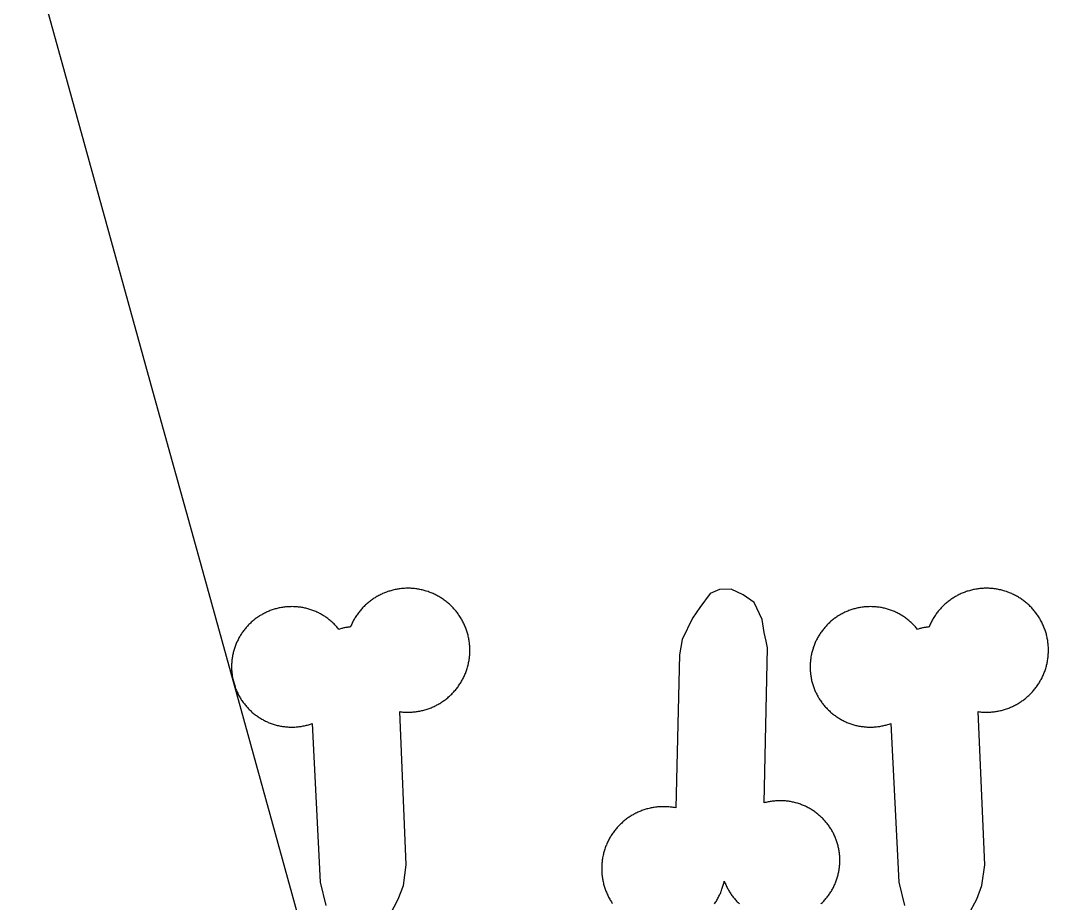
# Model space of a CAD drawing. Extents: x -246 to 246, y -104 to 199.
# Drawn here: x 139.14 to 160.46, y -48.56 to -30.25 of the extents above; entities that cross this region are included whole.
import ezdxf

# ---------------------------------------------------------------- set-up
doc = ezdxf.new("R2010")
doc.units = 0
doc.layers.add('Add_Red', color=1, linetype='Continuous')
doc.layers.add('Outline_Red', color=1, linetype='Continuous')

msp = doc.modelspace()

# ---------------------------------------------------------------- linework, layer by layer
at = {"layer": 'Add_Red'}
for points in [[(146.802, -48.793), (146.969, -48.477), (147.077, -48.189), (147.136, -47.765), (147.002, -44.585), (147.025, -44.588), (147.047, -44.591), (147.069, -44.593), (147.092, -44.594), (147.114, -44.595), (147.136, -44.596), (147.171, -44.597), (147.193, -44.596), (147.216, -44.596), (147.238, -44.595), (147.261, -44.593), (147.283, -44.592), (147.305, -44.59), (147.328, -44.587), (147.35, -44.584), (147.372, -44.581), (147.394, -44.577), (147.416, -44.573), (147.438, -44.568), (147.46, -44.564), (147.482, -44.558), (147.504, -44.553), (147.525, -44.547), (147.547, -44.54), (147.568, -44.534), (147.589, -44.527), (147.611, -44.519), (147.632, -44.511), (147.653, -44.503), (147.673, -44.494), (147.694, -44.485), (147.714, -44.476), (147.734, -44.466), (147.755, -44.456), (147.774, -44.446), (147.794, -44.435), (147.814, -44.424), (147.833, -44.413), (147.852, -44.401), (147.871, -44.389), (147.89, -44.377), (147.908, -44.364), (147.927, -44.351), (147.945, -44.338), (147.962, -44.324), (147.98, -44.31), (147.997, -44.296), (148.014, -44.281), (148.031, -44.266), (148.048, -44.251), (148.064, -44.236), (148.08, -44.22), (148.096, -44.204), (148.111, -44.188), (148.126, -44.171), (148.141, -44.154), (148.156, -44.137), (148.17, -44.12), (148.184, -44.102), (148.198, -44.085), (148.211, -44.067), (148.224, -44.048), (148.237, -44.03), (148.249, -44.011), (148.261, -43.992), (148.273, -43.973), (148.284, -43.954), (148.295, -43.934), (148.306, -43.915), (148.316, -43.895), (148.326, -43.875), (148.336, -43.854), (148.345, -43.834), (148.354, -43.813), (148.363, -43.793), (148.371, -43.772), (148.379, -43.751), (148.386, -43.73), (148.394, -43.708), (148.4, -43.687), (148.407, -43.665), (148.413, -43.644), (148.418, -43.622), (148.427, -43.587), (148.431, -43.565), (148.435, -43.543), (148.439, -43.521), (148.443, -43.499), (148.446, -43.477), (148.449, -43.454), (148.451, -43.432), (148.453, -43.41), (148.454, -43.387), (148.455, -43.365), (148.456, -43.342), (148.457, -43.311), (148.456, -43.289), (148.456, -43.266), (148.455, -43.244), (148.453, -43.221), (148.452, -43.199), (148.449, -43.177), (148.447, -43.154), (148.444, -43.132), (148.441, -43.11), (148.437, -43.088), (148.433, -43.066), (148.428, -43.044), (148.424, -43.022), (148.418, -43), (148.413, -42.978), (148.407, -42.957), (148.4, -42.935), (148.394, -42.914), (148.386, -42.892), (148.379, -42.871), (148.371, -42.85), (148.363, -42.829), (148.354, -42.809), (148.345, -42.788), (148.336, -42.768), (148.326, -42.747), (148.316, -42.727), (148.306, -42.707), (148.295, -42.688), (148.284, -42.668), (148.273, -42.649), (148.261, -42.63), (148.249, -42.611), (148.237, -42.592), (148.224, -42.574), (148.211, -42.555), (148.198, -42.537), (148.184, -42.519), (148.17, -42.502), (148.156, -42.485), (148.141, -42.468), (148.126, -42.451), (148.111, -42.434), (148.096, -42.418), (148.08, -42.402), (148.064, -42.386), (148.048, -42.371), (148.031, -42.356), (148.014, -42.341), (147.997, -42.326), (147.98, -42.312), (147.962, -42.298), (147.945, -42.284), (147.927, -42.271), (147.908, -42.258), (147.89, -42.245), (147.871, -42.233), (147.852, -42.221), (147.833, -42.209), (147.814, -42.198), (147.794, -42.187), (147.774, -42.176), (147.755, -42.166), (147.734, -42.155), (147.714, -42.146), (147.694, -42.137), (147.673, -42.128), (147.653, -42.119), (147.632, -42.111), (147.611, -42.103), (147.589, -42.095), (147.552, -42.083), (147.531, -42.077), (147.509, -42.071), (147.488, -42.065), (147.466, -42.06), (147.444, -42.055), (147.422, -42.05), (147.4, -42.046), (147.378, -42.042), (147.356, -42.039), (147.333, -42.036), (147.311, -42.033), (147.289, -42.031), (147.266, -42.029), (147.244, -42.027), (147.222, -42.026), (147.199, -42.026), (147.171, -42.025), (147.148, -42.026), (147.126, -42.026), (147.104, -42.027), (147.081, -42.029), (147.059, -42.03), (147.037, -42.032), (147.014, -42.035), (146.992, -42.038), (146.97, -42.041), (146.948, -42.045), (146.926, -42.049), (146.904, -42.053), (146.882, -42.058), (146.86, -42.064), (146.838, -42.069), (146.817, -42.075), (146.795, -42.082), (146.774, -42.088), (146.752, -42.095), (146.731, -42.103), (146.71, -42.111), (146.689, -42.119), (146.669, -42.128), (146.648, -42.137), (146.628, -42.146), (146.607, -42.155), (146.587, -42.166), (146.567, -42.176), (146.548, -42.187), (146.528, -42.198), (146.509, -42.209), (146.49, -42.221), (146.471, -42.233), (146.452, -42.245), (146.434, -42.258), (146.415, -42.271), (146.397, -42.284), (146.379, -42.298), (146.362, -42.312), (146.345, -42.326), (146.327, -42.341), (146.311, -42.356), (146.294, -42.371), (146.278, -42.386), (146.262, -42.402), (146.246, -42.418), (146.231, -42.434), (146.216, -42.451), (146.201, -42.468), (146.186, -42.485), (146.172, -42.502), (146.158, -42.519), (146.144, -42.537), (146.131, -42.555), (146.118, -42.574), (146.105, -42.592), (146.093, -42.611), (146.081, -42.63), (146.069, -42.649), (146.058, -42.668), (146.046, -42.688), (146.036, -42.707), (146.025, -42.727), (146.015, -42.747), (146.006, -42.768), (145.996, -42.788), (145.98, -42.827), (145.963, -42.829), (145.945, -42.831), (145.928, -42.833), (145.911, -42.836), (145.893, -42.839), (145.876, -42.842), (145.859, -42.846), (145.842, -42.849), (145.825, -42.854), (145.808, -42.858), (145.791, -42.863), (145.775, -42.868), (145.742, -42.879), (145.728, -42.862), (145.714, -42.845), (145.7, -42.828), (145.686, -42.812), (145.671, -42.796), (145.656, -42.781), (145.64, -42.765), (145.624, -42.75), (145.609, -42.735), (145.592, -42.721), (145.576, -42.706), (145.559, -42.692), (145.542, -42.678), (145.525, -42.665), (145.508, -42.652), (145.49, -42.639), (145.472, -42.627), (145.454, -42.614), (145.436, -42.602), (145.417, -42.591), (145.399, -42.58), (145.38, -42.569), (145.361, -42.558), (145.341, -42.548), (145.322, -42.538), (145.302, -42.528), (145.283, -42.519), (145.263, -42.51), (145.243, -42.502), (145.222, -42.494), (145.202, -42.486), (145.182, -42.478), (145.161, -42.471), (145.14, -42.464), (145.119, -42.458), (145.098, -42.452), (145.077, -42.446), (145.056, -42.441), (145.035, -42.436), (145.014, -42.432), (144.992, -42.427), (144.971, -42.424), (144.949, -42.42), (144.928, -42.417), (144.906, -42.414), (144.884, -42.412), (144.863, -42.41), (144.841, -42.409), (144.819, -42.408), (144.797, -42.407), (144.764, -42.406), (144.742, -42.407), (144.72, -42.407), (144.698, -42.408), (144.677, -42.409), (144.655, -42.411), (144.633, -42.413), (144.612, -42.416), (144.59, -42.418), (144.568, -42.422), (144.547, -42.425), (144.525, -42.429), (144.504, -42.434), (144.483, -42.438), (144.462, -42.443), (144.44, -42.449), (144.419, -42.455), (144.398, -42.461), (144.378, -42.467), (144.357, -42.474), (144.336, -42.482), (144.316, -42.489), (144.296, -42.497), (144.276, -42.506), (144.256, -42.514), (144.236, -42.523), (144.216, -42.533), (144.197, -42.542), (144.177, -42.553), (144.158, -42.563), (144.139, -42.574), (144.12, -42.585), (144.097, -42.599), (144.078, -42.611), (144.06, -42.623), (144.042, -42.636), (144.025, -42.648), (144.007, -42.662), (143.99, -42.675), (143.973, -42.689), (143.956, -42.702), (143.94, -42.717), (143.923, -42.731), (143.907, -42.746), (143.892, -42.761), (143.876, -42.777), (143.861, -42.792), (143.846, -42.808), (143.831, -42.824), (143.817, -42.841), (143.803, -42.857), (143.789, -42.874), (143.776, -42.891), (143.762, -42.909), (143.749, -42.926), (143.737, -42.944), (143.725, -42.962), (143.713, -42.98), (143.701, -42.999), (143.69, -43.017), (143.679, -43.036), (143.668, -43.055), (143.658, -43.074), (143.648, -43.094), (143.638, -43.113), (143.629, -43.133), (143.62, -43.153), (143.611, -43.173), (143.603, -43.193), (143.595, -43.214), (143.588, -43.234), (143.58, -43.255), (143.574, -43.275), (143.567, -43.296), (143.561, -43.317), (143.555, -43.338), (143.55, -43.359), (143.545, -43.381), (143.54, -43.402), (143.536, -43.423), (143.532, -43.445), (143.529, -43.466), (143.526, -43.488), (143.523, -43.509), (143.521, -43.531), (143.519, -43.553), (143.517, -43.575), (143.516, -43.596), (143.515, -43.618), (143.514, -43.656), (143.514, -43.678), (143.515, -43.699), (143.516, -43.721), (143.517, -43.743), (143.519, -43.765), (143.521, -43.786), (143.524, -43.808), (143.526, -43.83), (143.53, -43.851), (143.533, -43.873), (143.537, -43.894), (143.539, -43.903), (143.586, -44.072), (143.59, -44.083), (143.597, -44.104), (143.605, -44.124), (143.614, -44.144), (143.622, -44.164), (143.631, -44.184), (143.642, -44.205), (143.651, -44.225), (143.661, -44.244), (143.672, -44.263), (143.683, -44.282), (143.694, -44.301), (143.705, -44.319), (143.717, -44.338), (143.729, -44.356), (143.741, -44.374), (143.754, -44.392), (143.767, -44.409), (143.78, -44.426), (143.794, -44.444), (143.808, -44.46), (143.822, -44.477), (143.836, -44.493), (143.851, -44.509), (143.866, -44.525), (143.882, -44.541), (143.897, -44.556), (143.913, -44.571), (143.929, -44.586), (143.945, -44.6), (143.962, -44.614), (143.979, -44.628), (143.996, -44.642), (144.013, -44.655), (144.031, -44.668), (144.049, -44.68), (144.067, -44.693), (144.085, -44.705), (144.103, -44.716), (144.122, -44.728), (144.141, -44.739), (144.16, -44.749), (144.179, -44.76), (144.198, -44.77), (144.218, -44.78), (144.237, -44.789), (144.257, -44.798), (144.277, -44.807), (144.297, -44.815), (144.318, -44.823), (144.338, -44.831), (144.359, -44.838), (144.379, -44.845), (144.4, -44.851), (144.421, -44.857), (144.442, -44.863), (144.463, -44.869), (144.485, -44.874), (144.506, -44.878), (144.527, -44.883), (144.549, -44.887), (144.57, -44.89), (144.592, -44.893), (144.613, -44.896), (144.635, -44.899), (144.657, -44.901), (144.678, -44.902), (144.7, -44.904), (144.722, -44.905), (144.764, -44.905), (144.786, -44.905), (144.807, -44.904), (144.829, -44.904), (144.851, -44.902), (144.873, -44.901), (144.894, -44.898), (144.916, -44.896), (144.938, -44.893), (144.959, -44.89), (144.981, -44.886), (145.002, -44.882), (145.024, -44.878), (145.045, -44.873), (145.066, -44.868), (145.087, -44.863), (145.108, -44.857), (145.129, -44.851), (145.15, -44.844), (145.189, -44.831), (145.189, -44.831), (145.352, -48.121), (145.472, -48.609)], [(155.736, -48.575), (155.752, -48.56), (155.767, -48.545), (155.783, -48.53), (155.797, -48.514), (155.812, -48.498), (155.826, -48.482), (155.84, -48.465), (155.854, -48.449), (155.867, -48.432), (155.881, -48.415), (155.893, -48.397), (155.906, -48.38), (155.918, -48.362), (155.93, -48.344), (155.942, -48.326), (155.953, -48.307), (155.964, -48.289), (155.975, -48.27), (155.985, -48.251), (155.995, -48.232), (156.005, -48.213), (156.014, -48.193), (156.023, -48.173), (156.031, -48.154), (156.04, -48.134), (156.048, -48.114), (156.055, -48.093), (156.062, -48.073), (156.069, -48.053), (156.076, -48.032), (156.082, -48.011), (156.088, -47.99), (156.093, -47.97), (156.098, -47.949), (156.103, -47.927), (156.107, -47.906), (156.111, -47.885), (156.114, -47.864), (156.118, -47.842), (156.12, -47.821), (156.123, -47.8), (156.125, -47.778), (156.127, -47.757), (156.128, -47.735), (156.129, -47.713), (156.13, -47.692), (156.13, -47.67), (156.129, -47.644), (156.129, -47.623), (156.128, -47.601), (156.126, -47.58), (156.125, -47.558), (156.122, -47.537), (156.12, -47.515), (156.117, -47.494), (156.114, -47.473), (156.11, -47.451), (156.106, -47.43), (156.102, -47.409), (156.097, -47.388), (156.092, -47.367), (156.086, -47.346), (156.081, -47.325), (156.074, -47.305), (156.062, -47.267), (156.055, -47.247), (156.048, -47.227), (156.04, -47.207), (156.031, -47.187), (156.023, -47.167), (156.014, -47.147), (156.005, -47.128), (155.995, -47.109), (155.985, -47.089), (155.975, -47.071), (155.964, -47.052), (155.953, -47.033), (155.942, -47.015), (155.93, -46.997), (155.918, -46.978), (155.906, -46.961), (155.893, -46.943), (155.881, -46.926), (155.867, -46.909), (155.854, -46.892), (155.84, -46.875), (155.826, -46.859), (155.812, -46.843), (155.797, -46.827), (155.783, -46.811), (155.767, -46.796), (155.752, -46.78), (155.736, -46.766), (155.72, -46.751), (155.704, -46.737), (155.688, -46.723), (155.671, -46.709), (155.654, -46.695), (155.637, -46.682), (155.62, -46.669), (155.602, -46.657), (155.584, -46.645), (155.566, -46.633), (155.548, -46.621), (155.53, -46.61), (155.511, -46.599), (155.492, -46.588), (155.473, -46.578), (155.454, -46.568), (155.435, -46.558), (155.415, -46.549), (155.396, -46.54), (155.376, -46.532), (155.356, -46.523), (155.336, -46.515), (155.316, -46.508), (155.295, -46.501), (155.275, -46.494), (155.254, -46.487), (155.234, -46.481), (155.213, -46.475), (155.192, -46.47), (155.171, -46.465), (155.15, -46.46), (155.129, -46.456), (155.107, -46.452), (155.086, -46.448), (155.065, -46.445), (155.043, -46.442), (155.022, -46.44), (155, -46.438), (154.979, -46.436), (154.957, -46.435), (154.936, -46.434), (154.914, -46.433), (154.893, -46.433), (154.857, -46.434), (154.835, -46.435), (154.814, -46.436), (154.792, -46.437), (154.771, -46.439), (154.749, -46.442), (154.728, -46.444), (154.706, -46.447), (154.685, -46.451), (154.664, -46.455), (154.643, -46.459), (154.622, -46.463), (154.601, -46.468), (154.58, -46.473), (154.559, -46.479), (154.631, -43.26), (154.599, -43.126), (154.579, -43.035), (154.561, -42.945), (154.545, -42.854), (154.53, -42.763), (154.516, -42.672), (154.354, -42.322), (154.126, -42.158), (153.879, -42.046), (153.636, -42.048), (153.441, -42.136), (153.226, -42.426), (153.072, -42.645), (152.86, -43.086), (152.802, -43.404), (152.726, -46.582), (152.697, -46.576), (152.675, -46.573), (152.653, -46.569), (152.631, -46.566), (152.608, -46.564), (152.586, -46.562), (152.564, -46.56), (152.541, -46.559), (152.519, -46.558), (152.497, -46.557), (152.474, -46.557), (152.438, -46.557), (152.416, -46.558), (152.394, -46.559), (152.371, -46.561), (152.349, -46.563), (152.327, -46.565), (152.304, -46.568), (152.282, -46.571), (152.26, -46.575), (152.238, -46.579), (152.216, -46.583), (152.194, -46.588), (152.172, -46.593), (152.15, -46.598), (152.129, -46.604), (152.107, -46.61), (152.086, -46.617), (152.065, -46.624), (152.043, -46.631), (152.022, -46.639), (152.001, -46.647), (151.981, -46.655), (151.96, -46.664), (151.94, -46.673), (151.919, -46.683), (151.899, -46.693), (151.879, -46.703), (151.859, -46.713), (151.84, -46.724), (151.82, -46.736), (151.801, -46.747), (151.782, -46.759), (151.763, -46.771), (151.745, -46.784), (151.727, -46.797), (151.708, -46.81), (151.691, -46.824), (151.673, -46.837), (151.656, -46.851), (151.638, -46.866), (151.621, -46.881), (151.605, -46.896), (151.588, -46.911), (151.572, -46.927), (151.557, -46.942), (151.541, -46.959), (151.526, -46.975), (151.511, -46.992), (151.496, -47.009), (151.482, -47.026), (151.468, -47.043), (151.454, -47.061), (151.44, -47.079), (151.427, -47.097), (151.414, -47.115), (151.402, -47.134), (151.39, -47.153), (151.378, -47.172), (151.366, -47.191), (151.355, -47.211), (151.344, -47.23), (151.334, -47.25), (151.324, -47.27), (151.314, -47.29), (151.305, -47.31), (151.295, -47.331), (151.287, -47.352), (151.278, -47.372), (151.27, -47.393), (151.263, -47.414), (151.256, -47.436), (151.249, -47.457), (151.242, -47.478), (151.236, -47.5), (151.23, -47.522), (151.225, -47.543), (151.22, -47.565), (151.215, -47.587), (151.209, -47.618), (151.206, -47.64), (151.202, -47.662), (151.199, -47.685), (151.197, -47.707), (151.195, -47.729), (151.193, -47.751), (151.192, -47.774), (151.191, -47.796), (151.19, -47.819), (151.19, -47.841), (151.19, -47.875), (151.191, -47.897), (151.192, -47.92), (151.194, -47.942), (151.196, -47.964), (151.198, -47.987), (151.201, -48.009), (151.204, -48.031), (151.207, -48.053), (151.211, -48.075), (151.216, -48.097), (151.22, -48.119), (151.225, -48.141), (151.231, -48.163), (151.237, -48.184), (151.243, -48.206), (151.249, -48.227), (151.256, -48.249), (151.264, -48.27), (151.271, -48.291), (151.279, -48.312), (151.288, -48.333), (151.296, -48.353), (151.306, -48.374), (151.315, -48.394), (151.325, -48.414), (151.335, -48.434), (151.346, -48.454), (151.356, -48.474), (151.368, -48.493), (151.379, -48.512), (151.391, -48.531), (151.403, -48.55), (151.416, -48.569)], [(158.801, -48.793), (158.968, -48.477), (159.076, -48.189), (159.135, -47.765), (159.001, -44.585), (159.024, -44.588), (159.046, -44.591), (159.068, -44.593), (159.091, -44.594), (159.113, -44.595), (159.135, -44.596), (159.17, -44.597), (159.192, -44.596), (159.215, -44.596), (159.237, -44.595), (159.26, -44.593), (159.282, -44.592), (159.304, -44.59), (159.327, -44.587), (159.349, -44.584), (159.371, -44.581), (159.393, -44.577), (159.415, -44.573), (159.437, -44.568), (159.459, -44.564), (159.481, -44.558), (159.503, -44.553), (159.524, -44.547), (159.546, -44.54), (159.567, -44.534), (159.588, -44.527), (159.61, -44.519), (159.631, -44.511), (159.651, -44.503), (159.672, -44.494), (159.693, -44.485), (159.713, -44.476), (159.733, -44.466), (159.754, -44.456), (159.773, -44.446), (159.793, -44.435), (159.813, -44.424), (159.832, -44.413), (159.851, -44.401), (159.87, -44.389), (159.889, -44.377), (159.907, -44.364), (159.926, -44.351), (159.944, -44.338), (159.961, -44.324), (159.979, -44.31), (159.996, -44.296), (160.013, -44.281), (160.03, -44.266), (160.047, -44.251), (160.063, -44.236), (160.079, -44.22), (160.095, -44.204), (160.11, -44.188), (160.125, -44.171), (160.14, -44.154), (160.155, -44.137), (160.169, -44.12), (160.183, -44.102), (160.197, -44.085), (160.21, -44.067), (160.223, -44.048), (160.236, -44.03), (160.248, -44.011), (160.26, -43.992), (160.272, -43.973), (160.283, -43.954), (160.294, -43.934), (160.305, -43.915), (160.315, -43.895), (160.325, -43.875), (160.335, -43.854), (160.344, -43.834), (160.353, -43.813), (160.362, -43.793), (160.37, -43.772), (160.378, -43.751), (160.385, -43.73), (160.393, -43.708), (160.399, -43.687), (160.406, -43.665), (160.412, -43.644), (160.417, -43.622), (160.426, -43.587), (160.43, -43.565), (160.434, -43.543), (160.438, -43.521), (160.442, -43.499), (160.445, -43.477), (160.447, -43.454), (160.45, -43.432), (160.452, -43.41), (160.453, -43.387), (160.454, -43.365), (160.455, -43.342), (160.455, -43.311), (160.455, -43.289), (160.455, -43.266), (160.454, -43.244), (160.452, -43.221), (160.451, -43.199), (160.448, -43.177), (160.446, -43.154), (160.443, -43.132), (160.44, -43.11), (160.436, -43.088), (160.432, -43.066), (160.427, -43.044), (160.423, -43.022), (160.417, -43), (160.412, -42.978), (160.406, -42.957), (160.399, -42.935), (160.393, -42.914), (160.385, -42.892), (160.378, -42.871), (160.37, -42.85), (160.362, -42.829), (160.353, -42.809), (160.344, -42.788), (160.335, -42.768), (160.325, -42.747), (160.315, -42.727), (160.305, -42.707), (160.294, -42.688), (160.283, -42.668), (160.272, -42.649), (160.26, -42.63), (160.248, -42.611), (160.236, -42.592), (160.223, -42.574), (160.21, -42.555), (160.197, -42.537), (160.183, -42.519), (160.169, -42.502), (160.155, -42.485), (160.14, -42.468), (160.125, -42.451), (160.11, -42.434), (160.095, -42.418), (160.079, -42.402), (160.063, -42.386), (160.047, -42.371), (160.03, -42.356), (160.013, -42.341), (159.996, -42.326), (159.979, -42.312), (159.961, -42.298), (159.944, -42.284), (159.926, -42.271), (159.907, -42.258), (159.889, -42.245), (159.87, -42.233), (159.851, -42.221), (159.832, -42.209), (159.813, -42.198), (159.793, -42.187), (159.773, -42.176), (159.754, -42.166), (159.733, -42.155), (159.713, -42.146), (159.693, -42.137), (159.672, -42.128), (159.651, -42.119), (159.631, -42.111), (159.61, -42.103), (159.588, -42.095), (159.551, -42.083), (159.53, -42.077), (159.508, -42.071), (159.487, -42.065), (159.465, -42.06), (159.443, -42.055), (159.421, -42.05), (159.399, -42.046), (159.377, -42.042), (159.355, -42.039), (159.332, -42.036), (159.31, -42.033), (159.288, -42.031), (159.265, -42.029), (159.243, -42.027), (159.221, -42.026), (159.198, -42.026), (159.17, -42.025), (159.147, -42.026), (159.125, -42.026), (159.103, -42.027), (159.08, -42.029), (159.058, -42.03), (159.035, -42.032), (159.013, -42.035), (158.991, -42.038), (158.969, -42.041), (158.947, -42.045), (158.925, -42.049), (158.903, -42.053), (158.881, -42.058), (158.859, -42.064), (158.837, -42.069), (158.815, -42.075), (158.794, -42.082), (158.773, -42.088), (158.751, -42.095), (158.73, -42.103), (158.709, -42.111), (158.688, -42.119), (158.668, -42.128), (158.647, -42.137), (158.627, -42.146), (158.606, -42.155), (158.586, -42.166), (158.566, -42.176), (158.547, -42.187), (158.527, -42.198), (158.508, -42.209), (158.489, -42.221), (158.47, -42.233), (158.451, -42.245), (158.432, -42.258), (158.414, -42.271), (158.396, -42.284), (158.378, -42.298), (158.361, -42.312), (158.343, -42.326), (158.326, -42.341), (158.31, -42.356), (158.293, -42.371), (158.277, -42.386), (158.261, -42.402), (158.245, -42.418), (158.23, -42.434), (158.214, -42.451), (158.2, -42.468), (158.185, -42.485), (158.171, -42.502), (158.157, -42.519), (158.143, -42.537), (158.13, -42.555), (158.117, -42.574), (158.104, -42.592), (158.092, -42.611), (158.08, -42.63), (158.068, -42.649), (158.056, -42.668), (158.045, -42.688), (158.035, -42.707), (158.024, -42.727), (158.014, -42.747), (158.005, -42.768), (157.995, -42.788), (157.979, -42.827), (157.961, -42.829), (157.944, -42.831), (157.927, -42.833), (157.91, -42.836), (157.892, -42.839), (157.875, -42.842), (157.858, -42.846), (157.841, -42.849), (157.824, -42.854), (157.807, -42.858), (157.79, -42.863), (157.774, -42.868), (157.741, -42.879), (157.727, -42.862), (157.713, -42.845), (157.699, -42.828), (157.685, -42.812), (157.67, -42.796), (157.655, -42.781), (157.639, -42.765), (157.623, -42.75), (157.607, -42.735), (157.591, -42.721), (157.575, -42.706), (157.558, -42.692), (157.541, -42.678), (157.524, -42.665), (157.507, -42.652), (157.489, -42.639), (157.471, -42.627), (157.453, -42.614), (157.435, -42.602), (157.416, -42.591), (157.398, -42.58), (157.379, -42.569), (157.36, -42.558), (157.34, -42.548), (157.321, -42.538), (157.301, -42.528), (157.282, -42.519), (157.262, -42.51), (157.242, -42.502), (157.221, -42.494), (157.201, -42.486), (157.181, -42.478), (157.16, -42.471), (157.139, -42.464), (157.118, -42.458), (157.097, -42.452), (157.076, -42.446), (157.055, -42.441), (157.034, -42.436), (157.013, -42.432), (156.991, -42.427), (156.97, -42.424), (156.948, -42.42), (156.927, -42.417), (156.905, -42.414), (156.883, -42.412), (156.862, -42.41), (156.84, -42.409), (156.818, -42.408), (156.796, -42.407), (156.763, -42.406), (156.741, -42.407), (156.719, -42.407), (156.697, -42.408), (156.676, -42.409), (156.654, -42.411), (156.632, -42.413), (156.61, -42.416), (156.589, -42.418), (156.567, -42.422), (156.546, -42.425), (156.524, -42.429), (156.503, -42.434), (156.482, -42.438), (156.46, -42.443), (156.439, -42.449), (156.418, -42.455), (156.397, -42.461), (156.377, -42.467), (156.356, -42.474), (156.335, -42.482), (156.315, -42.489), (156.295, -42.497), (156.275, -42.506), (156.255, -42.514), (156.235, -42.523), (156.215, -42.533), (156.195, -42.542), (156.176, -42.553), (156.157, -42.563), (156.138, -42.574), (156.119, -42.585), (156.096, -42.599), (156.077, -42.611), (156.059, -42.623), (156.041, -42.636), (156.023, -42.648), (156.006, -42.662), (155.989, -42.675), (155.972, -42.689), (155.955, -42.702), (155.939, -42.717), (155.922, -42.731), (155.906, -42.746), (155.89, -42.761), (155.875, -42.777), (155.86, -42.792), (155.845, -42.808), (155.83, -42.824), (155.816, -42.841), (155.802, -42.857), (155.788, -42.874), (155.774, -42.891), (155.761, -42.909), (155.748, -42.926), (155.736, -42.944), (155.724, -42.962), (155.712, -42.98), (155.7, -42.999), (155.689, -43.017), (155.678, -43.036), (155.667, -43.055), (155.657, -43.074), (155.647, -43.094), (155.637, -43.113), (155.628, -43.133), (155.619, -43.153), (155.61, -43.173), (155.602, -43.193), (155.594, -43.214), (155.587, -43.234), (155.579, -43.255), (155.573, -43.275), (155.566, -43.296), (155.56, -43.317), (155.554, -43.338), (155.549, -43.359), (155.544, -43.381), (155.539, -43.402), (155.535, -43.423), (155.531, -43.445), (155.528, -43.466), (155.525, -43.488), (155.522, -43.509), (155.519, -43.531), (155.518, -43.553), (155.516, -43.575), (155.515, -43.596), (155.514, -43.618), (155.513, -43.656), (155.513, -43.678), (155.514, -43.699), (155.515, -43.721), (155.516, -43.743), (155.518, -43.765), (155.52, -43.786), (155.523, -43.808), (155.525, -43.83), (155.529, -43.851), (155.532, -43.873), (155.536, -43.894), (155.541, -43.916), (155.545, -43.937), (155.55, -43.958), (155.556, -43.979), (155.562, -44), (155.568, -44.021), (155.574, -44.042), (155.581, -44.063), (155.589, -44.083), (155.596, -44.104), (155.604, -44.124), (155.613, -44.144), (155.621, -44.164), (155.63, -44.184), (155.641, -44.205), (155.65, -44.225), (155.66, -44.244), (155.671, -44.263), (155.682, -44.282), (155.693, -44.301), (155.704, -44.319), (155.716, -44.338), (155.728, -44.356), (155.74, -44.374), (155.753, -44.392), (155.766, -44.409), (155.779, -44.426), (155.793, -44.444), (155.807, -44.46), (155.821, -44.477), (155.835, -44.493), (155.85, -44.509), (155.865, -44.525), (155.881, -44.541), (155.896, -44.556), (155.912, -44.571), (155.928, -44.586), (155.944, -44.6), (155.961, -44.614), (155.978, -44.628), (155.995, -44.642), (156.012, -44.655), (156.03, -44.668), (156.048, -44.68), (156.066, -44.693), (156.084, -44.705), (156.102, -44.716), (156.121, -44.728), (156.14, -44.739), (156.159, -44.749), (156.178, -44.76), (156.197, -44.77), (156.217, -44.78), (156.236, -44.789), (156.256, -44.798), (156.276, -44.807), (156.296, -44.815), (156.317, -44.823), (156.337, -44.831), (156.358, -44.838), (156.378, -44.845), (156.399, -44.851), (156.42, -44.857), (156.441, -44.863), (156.462, -44.869), (156.483, -44.874), (156.505, -44.878), (156.526, -44.883), (156.548, -44.887), (156.569, -44.89), (156.591, -44.893), (156.612, -44.896), (156.634, -44.899), (156.656, -44.901), (156.677, -44.902), (156.699, -44.904), (156.721, -44.905), (156.763, -44.905), (156.785, -44.905), (156.806, -44.904), (156.828, -44.904), (156.85, -44.902), (156.872, -44.901), (156.893, -44.898), (156.915, -44.896), (156.937, -44.893), (156.958, -44.89), (156.98, -44.886), (157.001, -44.882), (157.023, -44.878), (157.044, -44.873), (157.065, -44.868), (157.086, -44.863), (157.107, -44.857), (157.128, -44.851), (157.149, -44.844), (157.188, -44.831), (157.351, -48.121), (157.471, -48.609)], [(153.531, -48.57), (153.544, -48.551), (153.556, -48.533), (153.568, -48.514), (153.58, -48.494), (153.591, -48.475), (153.602, -48.455), (153.612, -48.436), (153.623, -48.416), (153.632, -48.396), (153.642, -48.375), (153.651, -48.355), (153.66, -48.334), (153.668, -48.313), (153.676, -48.293), (153.684, -48.271), (153.691, -48.25), (153.698, -48.229), (153.705, -48.208), (153.711, -48.186), (153.717, -48.164), (153.722, -48.143), (153.728, -48.121), (153.732, -48.099), (153.746, -48.134), (153.754, -48.154), (153.763, -48.173), (153.772, -48.193), (153.781, -48.213), (153.79, -48.232), (153.8, -48.251), (153.811, -48.27), (153.821, -48.289), (153.832, -48.307), (153.844, -48.326), (153.855, -48.344), (153.867, -48.362), (153.879, -48.38), (153.892, -48.397), (153.905, -48.415), (153.918, -48.432), (153.931, -48.449), (153.945, -48.465), (153.959, -48.482), (153.973, -48.498), (153.988, -48.514), (154.003, -48.53), (154.018, -48.545), (154.033, -48.56), (154.049, -48.575)]]:
    msp.add_lwpolyline(points, dxfattribs=at)
at = {"layer": 'Outline_Red'}
msp.add_lwpolyline([(139.139, -28.015), (140.052, -31.319), (140.965, -34.623), (141.878, -37.928), (142.791, -41.232), (143.704, -44.536), (144.617, -47.84), (145.53, -51.144), (146.443, -54.448), (147.356, -57.752), (148.269, -61.057), (149.182, -64.361), (150.095, -67.665)], dxfattribs=at)

doc.saveas('drawing.dxf')
